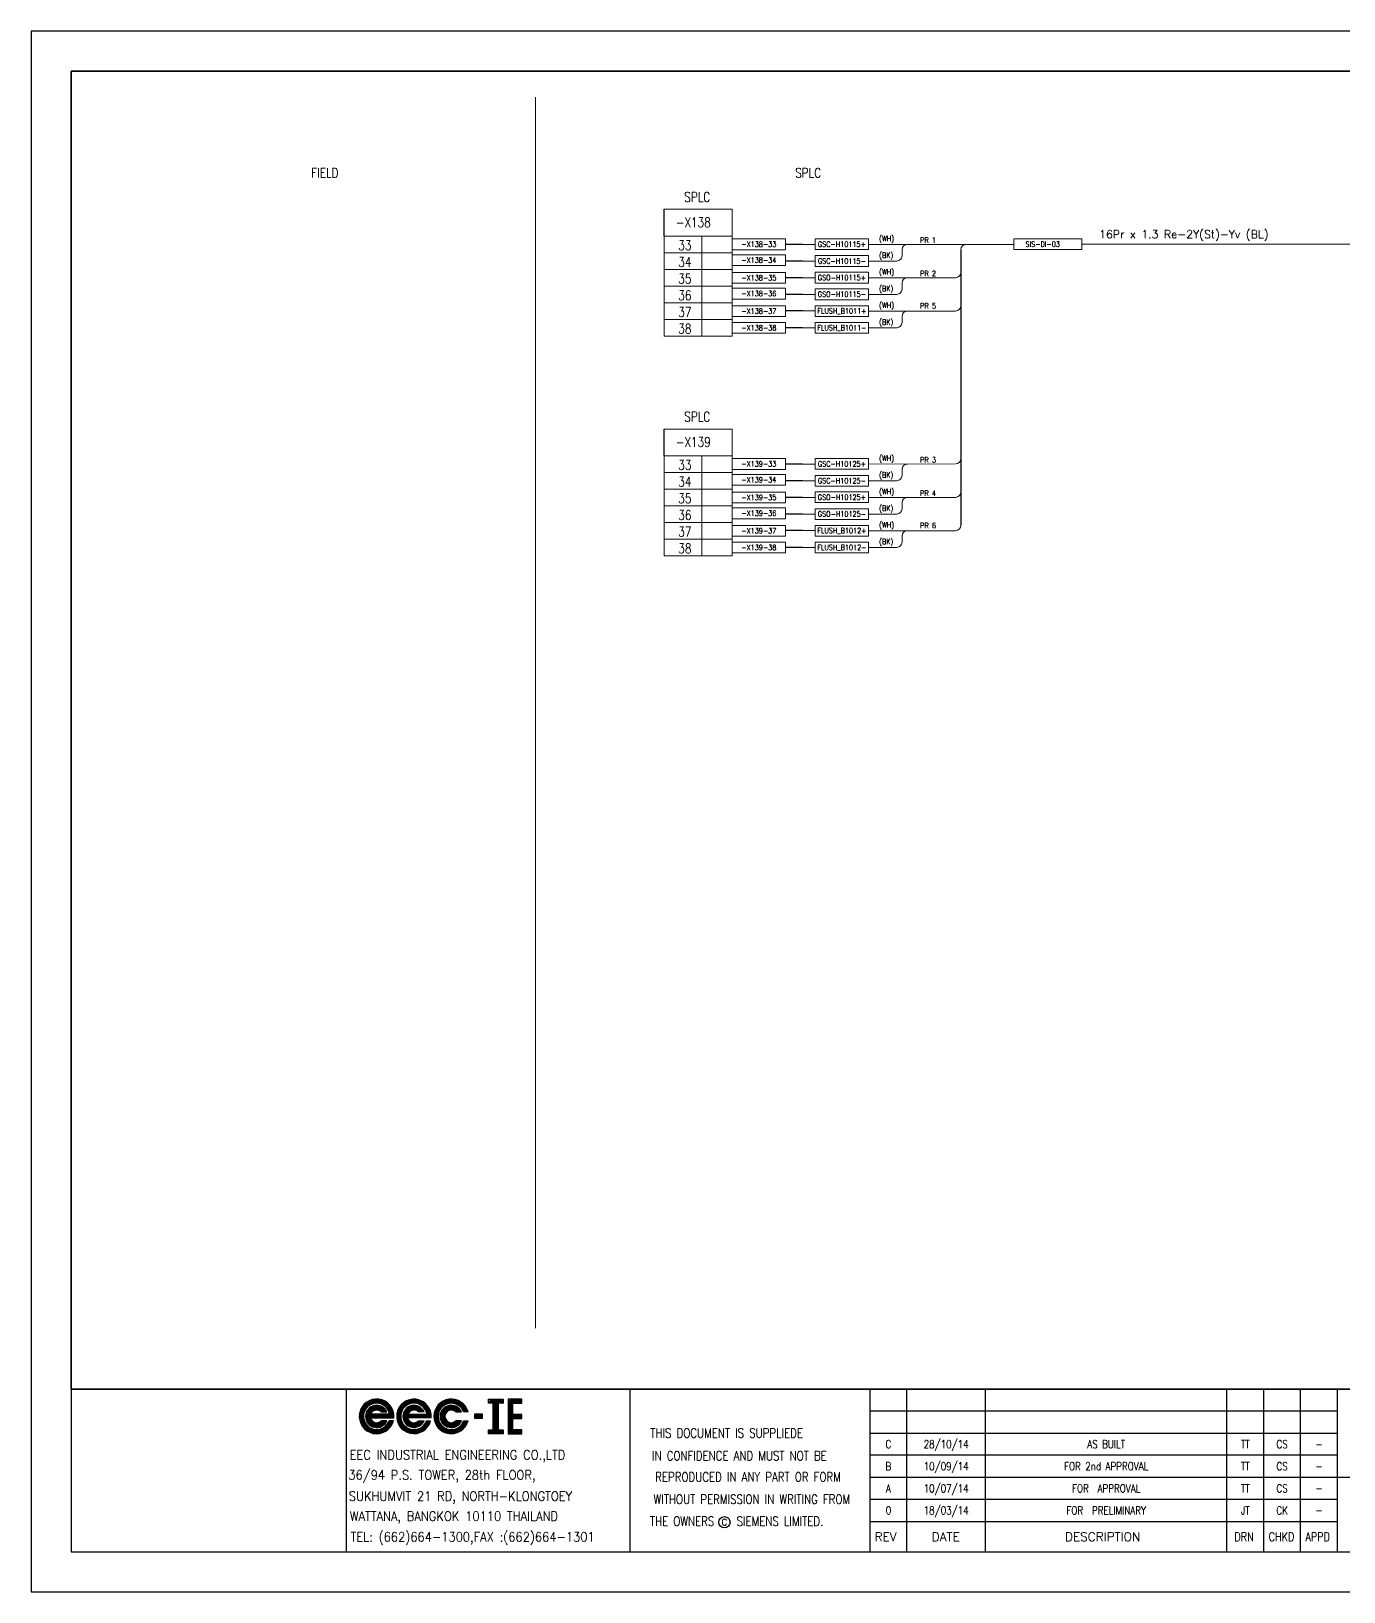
# Model space of a CAD drawing. Header units: millimetres. Extents: x -14942 to 24072, y -50285 to 2207.
# Drawn here: x 1047.1 to 1293.2, y -9461.3 to -9168.8 of the extents above; entities that cross this region are included whole.
import ezdxf
from ezdxf.enums import TextEntityAlignment as Align

# ---------------------------------------------------------------- set-up
doc = ezdxf.new("R2010")
doc.units = ezdxf.units.MM
doc.header["$MEASUREMENT"] = 0
doc.layers.get('0').update_dxf_attribs({"linetype": 'CONTINUOUS'})
for name, color, linetype in [('52049_PAPER A4$0$Frame_A1', 253, 'CONTINUOUS'), ('BEAM', 3, 'CONTINUOUS'), ('INSTRUMENT', 1, 'CONTINUOUS'), ('TEXT', 2, 'CONTINUOUS')]:
    doc.layers.add(name, color=color, linetype=linetype)
doc.styles.add('52049_PAPER A4$0$Romans-title', font='romans.shx')
doc.styles.add('ROMANS', font='romans')

# ---------------------------------------------------------------- blocks, each defined once
blk = doc.blocks.new('52049_PAPER A4$0$eec-ie')
at = {"layer": '52049_PAPER A4$0$Frame_A1', "color": 0, "lineweight": -3}
for p, q in [((0.649, 0.571), (0.955, 0.877)), ((0.773, 0.617), (1.031, 0.875)), ((4.693, 0.483), (5.085, 0.875)), ((4.878, 0.591), (5.165, 0.877)), ((-0.005, -0.082), (0.302, 0.224)), ((-0.002, -0.158), (0.256, 0.1)), ((0, 0), (0.873, 0.873)), ((0.005, -0.229), (0.236, 0.002)), ((0.013, 0.091), (0.781, 0.859)), ((0.04, 0.196), (0.677, 0.833)), ((0.09, 0.324), (0.549, 0.783)), ((0.256, 0.568), (0.305, 0.617)), ((0.345, -0.123), (0.996, 0.528)), ((0.346, -0.044), (0.916, 0.526)), ((0.352, -0.194), (1.066, 0.521)), ((0.361, 0.049), (0.824, 0.512)), ((0.366, -0.258), (0.664, 0.04)), ((0.385, -0.317), (0.742, 0.04)), ((0.402, 0.168), (0.704, 0.47)), ((0.409, -0.371), (0.82, 0.04)), ((1.692, 0.04), (0.64, 0.04)), ((0.684, -0.173), (0.898, 0.04)), ((0.762, -0.173), (0.976, 0.04)), ((0.84, -0.173), (1.054, 0.04)), ((0.869, 0.245), (1.13, 0.507)), ((0.87, 0.637), (1.102, 0.868)), ((0.918, -0.173), (1.132, 0.04)), ((0.955, 0.643), (1.168, 0.856)), ((0.961, 0.259), (1.189, 0.488)), ((0.996, -0.173), (1.21, 0.04)), ((1.03, 0.64), (1.231, 0.841)), ((1.033, 0.253), (1.243, 0.464)), ((1.074, -0.173), (1.288, 0.04)), ((1.093, 0.236), (1.294, 0.436)), ((1.099, 0.631), (1.29, 0.822)), ((1.146, 0.21), (1.34, 0.404)), ((1.152, -0.173), (1.366, 0.04)), ((1.162, 0.617), (1.346, 0.8)), ((1.192, 0.178), (1.383, 0.369)), ((1.218, 0.155), (1.538, 0.155)), ((1.221, 0.598), (1.399, 0.776)), ((1.23, -0.173), (1.444, 0.04)), ((1.246, 0.155), (1.422, 0.331)), ((1.276, 0.575), (1.45, 0.749)), ((1.308, -0.173), (1.522, 0.04)), ((1.324, 0.155), (1.458, 0.289)), ((1.328, 0.548), (1.498, 0.719)), ((1.376, 0.519), (1.544, 0.687)), ((1.386, -0.173), (1.6, 0.04)), ((1.402, 0.155), (1.49, 0.243)), ((1.422, 0.486), (1.588, 0.653)), ((1.464, 0.45), (1.63, 0.616)), ((1.464, -0.173), (1.677, 0.04)), ((1.48, 0.155), (1.519, 0.194)), ((1.503, 0.412), (1.669, 0.577)), ((1.539, 0.37), (1.706, 0.536)), ((1.542, -0.173), (1.898, 0.183)), ((1.573, 0.326), (1.741, 0.493)), ((1.603, 0.278), (1.773, 0.448)), ((1.62, -0.173), (1.914, 0.121)), ((1.63, 0.227), (1.803, 0.4)), ((1.654, 0.173), (1.831, 0.35)), ((1.674, 0.115), (1.856, 0.297)), ((1.689, 0.052), (1.879, 0.241)), ((1.698, -0.173), (1.927, 0.056)), ((2.092, -0.09), (2.374, 0.191)), ((2.095, -0.166), (2.337, 0.076)), ((2.096, -0.009), (2.513, 0.408)), ((2.109, 0.082), (2.883, 0.856)), ((2.133, 0.184), (2.78, 0.831)), ((2.181, 0.31), (2.655, 0.784)), ((2.311, 0.518), (2.447, 0.654)), ((2.442, -0.131), (3.095, 0.523)), ((2.442, -0.052), (3.017, 0.522)), ((2.45, -0.2), (2.776, 0.125)), ((2.456, 0.039), (2.926, 0.509)), ((2.465, -0.264), (2.764, 0.036)), ((2.485, -0.322), (2.842, 0.036)), ((2.493, 0.155), (2.81, 0.471)), ((2.557, 0.452), (2.973, 0.869)), ((2.716, -0.168), (2.92, 0.036)), ((2.725, 0.036), (3.79, 0.036)), ((2.773, 0.591), (3.055, 0.872)), ((2.794, -0.168), (2.998, 0.036)), ((2.839, 0.189), (3.165, 0.515)), ((2.872, -0.168), (3.076, 0.036)), ((2.889, 0.628), (3.131, 0.87)), ((2.95, -0.168), (3.154, 0.036)), ((2.983, 0.644), (3.201, 0.862)), ((2.985, 0.256), (3.229, 0.5)), ((3.028, -0.168), (3.232, 0.036)), ((3.064, 0.648), (3.267, 0.85)), ((3.07, 0.264), (3.287, 0.48)), ((3.106, -0.168), (3.31, 0.036)), ((3.138, 0.643), (3.329, 0.834)), ((3.139, 0.255), (3.34, 0.456)), ((3.184, -0.168), (3.388, 0.036)), ((3.198, 0.236), (3.39, 0.428)), ((3.206, 0.633), (3.387, 0.815)), ((3.25, 0.209), (3.436, 0.396)), ((3.262, -0.168), (3.466, 0.036)), ((3.268, 0.618), (3.443, 0.793)), ((3.294, 0.176), (3.478, 0.36)), ((3.622, 0.16), (3.312, 0.16)), ((3.326, 0.598), (3.496, 0.768)), ((3.34, -0.168), (3.544, 0.036)), ((3.356, 0.16), (3.517, 0.321)), ((3.381, 0.574), (3.547, 0.74)), ((3.418, -0.168), (3.622, 0.036)), ((3.432, 0.547), (3.595, 0.71)), ((3.434, 0.16), (3.552, 0.278)), ((3.48, 0.517), (3.64, 0.678)), ((3.496, -0.168), (3.7, 0.036)), ((3.512, 0.16), (3.584, 0.232)), ((3.524, 0.484), (3.684, 0.643)), ((3.566, 0.448), (3.725, 0.607)), ((3.574, -0.168), (3.778, 0.036)), ((3.59, 0.16), (3.612, 0.182)), ((3.605, 0.408), (3.764, 0.567)), ((3.641, 0.366), (3.8, 0.526)), ((3.652, -0.168), (3.989, 0.169)), ((3.674, 0.321), (3.835, 0.483)), ((3.704, 0.273), (3.867, 0.437)), ((3.73, 0.222), (3.897, 0.388)), ((3.73, -0.168), (4.005, 0.107)), ((3.753, 0.167), (3.924, 0.338)), ((3.773, 0.109), (3.948, 0.284)), ((3.788, 0.046), (3.97, 0.228)), ((3.808, -0.168), (4.016, 0.04)), ((4.18, -0.108), (4.466, 0.179)), ((4.182, -0.028), (4.574, 0.364)), ((4.184, -0.182), (4.432, 0.066)), ((4.192, 0.06), (4.997, 0.865)), ((4.213, 0.16), (4.897, 0.843)), ((4.254, 0.278), (4.779, 0.803)), ((4.343, 0.446), (4.611, 0.713)), ((4.529, -0.071), (5.128, 0.528)), ((4.531, -0.147), (5.204, 0.526)), ((4.538, 0.017), (5.04, 0.519)), ((4.54, -0.215), (4.857, 0.101)), ((4.568, 0.124), (4.932, 0.489)), ((4.69, 0.325), (4.732, 0.366)), ((4.956, 0.2), (5.272, 0.517)), ((4.991, 0.625), (5.239, 0.873)), ((5.083, 0.64), (5.308, 0.864)), ((5.087, 0.253), (5.334, 0.501)), ((5.164, 0.643), (5.373, 0.852)), ((5.17, 0.259), (5.392, 0.48)), ((5.237, 0.638), (5.435, 0.835)), ((5.238, 0.248), (5.444, 0.455)), ((5.296, 0.228), (5.493, 0.426)), ((5.304, 0.627), (5.493, 0.815)), ((5.346, 0.201), (5.539, 0.393)), ((5.366, 0.611), (5.548, 0.792)), ((5.39, 0.167), (5.58, 0.357)), ((5.402, 0.155), (5.722, 0.155)), ((5.424, 0.591), (5.6, 0.767)), ((5.456, 0.155), (5.619, 0.317)), ((5.478, 0.567), (5.65, 0.739)), ((5.528, 0.539), (5.698, 0.709)), ((5.534, 0.155), (5.653, 0.274)), ((5.576, 0.508), (5.743, 0.676)), ((5.612, 0.155), (5.684, 0.227)), ((5.62, 0.475), (5.786, 0.641)), ((5.661, 0.438), (5.827, 0.604)), ((5.69, 0.155), (5.712, 0.177)), ((5.7, 0.398), (5.865, 0.564)), ((5.735, 0.356), (5.902, 0.523)), ((5.767, 0.31), (5.936, 0.479)), ((5.797, 0.262), (5.967, 0.432)), ((5.823, 0.21), (5.997, 0.384)), ((6.09, 0.155), (5.845, 0.155)), ((5.846, 0.155), (6.024, 0.333)), ((5.924, 0.155), (6.048, 0.279)), ((6.002, 0.155), (6.07, 0.223)), ((6.08, 0.155), (6.088, 0.163)), ((6.901, 0.037), (6.46, 0.037)), ((6.46, 0.037), (6.46, -0.183)), ((6.46, -0.011), (6.508, 0.037)), ((6.46, -0.089), (6.586, 0.037)), ((6.46, -0.167), (6.664, 0.037)), ((6.521, -0.183), (6.742, 0.037)), ((6.599, -0.183), (6.82, 0.037)), ((6.677, -0.183), (6.898, 0.037)), ((6.901, -0.183), (6.901, 0.037)), ((7.232, 0.683), (7.413, 0.864)), ((7.27, 0.644), (7.491, 0.864)), ((7.348, 0.644), (7.568, 0.864)), ((7.426, 0.644), (7.646, 0.864)), ((7.504, 0.644), (7.724, 0.864)), ((7.507, 0.569), (7.802, 0.864)), ((7.507, 0.491), (7.88, 0.864)), ((7.507, 0.413), (7.958, 0.864)), ((7.507, 0.335), (7.783, 0.611)), ((7.507, 0.257), (7.783, 0.533)), ((7.507, 0.179), (7.783, 0.455)), ((7.507, 0.101), (7.783, 0.377)), ((7.507, 0.023), (7.783, 0.299)), ((7.507, -0.055), (7.783, 0.221)), ((7.507, -0.133), (7.783, 0.143)), ((7.507, -0.211), (7.783, 0.065)), ((7.816, 0.644), (8.036, 0.864)), ((7.894, 0.644), (8.059, 0.808)), ((7.972, 0.644), (8.059, 0.73)), ((8.05, 0.644), (8.059, 0.652)), ((8.334, 0.46), (8.738, 0.864)), ((8.334, 0.538), (8.66, 0.864)), ((8.334, 0.382), (8.816, 0.864)), ((8.334, 0.694), (8.504, 0.864)), ((8.334, 0.616), (8.582, 0.864)), ((8.334, 0.304), (8.61, 0.58)), ((8.334, 0.226), (8.61, 0.502)), ((8.334, 0.149), (8.61, 0.424)), ((8.334, 0.071), (8.61, 0.346)), ((8.334, -0.007), (8.61, 0.268)), ((8.334, -0.085), (8.61, 0.19)), ((8.334, -0.163), (8.61, 0.112)), ((8.334, -0.241), (8.61, 0.034)), ((8.334, -0.397), (8.741, 0.01)), ((8.334, -0.319), (8.663, 0.01)), ((8.334, -0.475), (8.819, 0.01)), ((8.673, 0.644), (8.894, 0.864)), ((8.676, -0.211), (8.897, 0.01)), ((8.751, 0.644), (8.972, 0.864)), ((8.754, -0.211), (8.975, 0.01)), ((8.829, 0.644), (9.05, 0.864)), ((8.832, -0.211), (9.053, 0.01)), ((8.907, 0.644), (9.106, 0.842)), ((8.985, 0.644), (9.106, 0.764)), ((9.063, 0.644), (9.106, 0.686)), ((0.016, -0.295), (0.23, -0.082)), ((0.032, -0.358), (0.232, -0.157)), ((0.051, -0.417), (0.242, -0.226)), ((0.072, -0.473), (0.256, -0.29)), ((0.097, -0.527), (0.275, -0.349)), ((0.124, -0.578), (0.298, -0.404)), ((0.154, -0.626), (0.324, -0.455)), ((0.186, -0.672), (0.354, -0.504)), ((0.22, -0.716), (0.387, -0.549)), ((0.256, -0.757), (0.422, -0.591)), ((0.295, -0.796), (0.461, -0.63)), ((0.336, -0.833), (0.503, -0.667)), ((0.379, -0.868), (0.547, -0.7)), ((0.425, -0.9), (0.595, -0.731)), ((0.437, -0.421), (0.637, -0.221)), ((0.468, -0.467), (0.662, -0.273)), ((0.473, -0.931), (0.646, -0.758)), ((0.503, -0.51), (0.694, -0.319)), ((0.523, -0.958), (0.7, -0.781)), ((0.542, -0.55), (0.733, -0.359)), ((0.576, -0.984), (0.758, -0.801)), ((0.584, -0.585), (0.777, -0.392)), ((0.622, -0.173), (1.935, -0.173)), ((0.63, -0.618), (0.828, -0.419)), ((0.631, -1.006), (0.82, -0.817)), ((0.679, -0.646), (0.887, -0.439)), ((0.69, -1.025), (0.888, -0.827)), ((0.732, -0.671), (0.956, -0.448)), ((0.751, -1.042), (0.962, -0.831)), ((0.79, -0.691), (1.041, -0.44)), ((0.817, -1.054), (1.043, -0.828)), ((0.853, -0.707), (1.194, -0.366)), ((0.886, -1.062), (1.137, -0.812)), ((0.922, -0.715), (1.294, -0.343)), ((0.961, -1.066), (1.253, -0.774)), ((0.999, -0.716), (1.372, -0.343)), ((1.042, -1.063), (1.762, -0.343)), ((1.088, -0.705), (1.45, -0.343)), ((1.131, -1.052), (1.839, -0.343)), ((1.199, -0.672), (1.528, -0.343)), ((1.538, -0.343), (1.218, -0.343)), ((1.232, -1.029), (1.902, -0.359)), ((1.353, -0.986), (1.858, -0.48)), ((1.533, -0.884), (1.757, -0.66)), ((1.646, -0.381), (1.684, -0.343)), ((1.906, -0.343), (1.661, -0.343)), ((1.776, -0.173), (1.935, -0.014)), ((1.854, -0.173), (1.938, -0.089)), ((1.932, -0.173), (1.936, -0.169)), ((2.103, -0.236), (2.321, -0.018)), ((2.115, -0.302), (2.317, -0.1)), ((2.131, -0.364), (2.321, -0.173)), ((2.15, -0.423), (2.332, -0.241)), ((2.172, -0.479), (2.347, -0.303)), ((2.197, -0.532), (2.367, -0.362)), ((2.224, -0.582), (2.39, -0.416)), ((2.254, -0.63), (2.417, -0.467)), ((2.287, -0.676), (2.448, -0.515)), ((2.321, -0.719), (2.481, -0.559)), ((2.358, -0.76), (2.517, -0.601)), ((2.397, -0.799), (2.556, -0.64)), ((2.439, -0.836), (2.598, -0.676)), ((2.482, -0.87), (2.643, -0.709)), ((2.509, -0.376), (2.71, -0.175)), ((2.528, -0.902), (2.691, -0.739)), ((2.537, -0.425), (2.729, -0.234)), ((2.569, -0.471), (2.756, -0.285)), ((2.576, -0.932), (2.743, -0.765)), ((2.605, -0.513), (2.789, -0.33)), ((2.627, -0.959), (2.797, -0.789)), ((2.644, -0.552), (2.828, -0.368)), ((2.68, -0.984), (2.856, -0.808)), ((2.687, -0.588), (2.873, -0.401)), ((4.023, -0.168), (2.708, -0.168)), ((2.733, -0.619), (2.925, -0.427)), ((2.736, -1.006), (2.919, -0.823)), ((2.783, -0.647), (2.985, -0.445)), ((2.796, -1.024), (2.987, -0.833)), ((2.837, -0.671), (3.056, -0.453)), ((2.858, -1.04), (3.062, -0.836)), ((2.896, -0.69), (3.144, -0.443)), ((2.924, -1.052), (3.144, -0.831)), ((2.96, -0.704), (3.316, -0.348)), ((2.995, -1.059), (3.24, -0.814)), ((3.03, -0.712), (3.394, -0.348)), ((3.071, -1.061), (3.359, -0.773)), ((3.11, -0.71), (3.472, -0.348)), ((3.153, -1.056), (3.862, -0.348)), ((3.203, -0.695), (3.55, -0.348)), ((3.245, -1.043), (3.94, -0.348)), ((3.312, -0.348), (3.622, -0.348)), ((3.323, -0.653), (3.618, -0.358)), ((3.349, -1.016), (3.981, -0.385)), ((3.478, -0.965), (3.93, -0.514)), ((3.738, -0.394), (3.784, -0.348)), ((3.756, -0.348), (3.992, -0.348)), ((3.886, -0.168), (4.024, -0.03)), ((3.963, -0.168), (4.026, -0.106)), ((4.192, -0.251), (4.417, -0.027)), ((4.205, -0.316), (4.414, -0.108)), ((4.222, -0.378), (4.419, -0.181)), ((4.242, -0.436), (4.43, -0.247)), ((4.264, -0.491), (4.446, -0.309)), ((4.29, -0.544), (4.466, -0.367)), ((4.318, -0.594), (4.49, -0.421)), ((4.348, -0.641), (4.518, -0.472)), ((4.381, -0.686), (4.548, -0.519)), ((4.416, -0.729), (4.582, -0.563)), ((4.453, -0.77), (4.619, -0.604)), ((4.493, -0.809), (4.658, -0.643)), ((4.534, -0.845), (4.701, -0.678)), ((4.556, -0.278), (4.804, -0.03)), ((4.577, -0.335), (4.798, -0.113)), ((4.578, -0.879), (4.747, -0.711)), ((4.602, -0.388), (4.808, -0.181)), ((4.624, -0.911), (4.795, -0.74)), ((4.631, -0.437), (4.829, -0.239)), ((4.664, -0.482), (4.856, -0.289)), ((4.673, -0.94), (4.847, -0.766)), ((4.7, -0.523), (4.89, -0.333)), ((4.724, -0.967), (4.903, -0.788)), ((4.74, -0.562), (4.931, -0.371)), ((4.778, -0.991), (4.962, -0.807)), ((4.783, -0.596), (4.977, -0.402)), ((4.829, -0.628), (5.031, -0.427)), ((4.834, -1.013), (5.026, -0.821)), ((4.88, -0.655), (5.092, -0.443)), ((4.894, -1.031), (5.095, -0.829)), ((4.935, -0.678), (5.165, -0.448)), ((4.957, -1.046), (5.172, -0.831)), ((4.994, -0.697), (5.26, -0.43)), ((5.023, -1.057), (5.257, -0.824)), ((5.059, -0.71), (5.426, -0.343)), ((5.095, -1.064), (5.356, -0.802)), ((5.13, -0.717), (5.504, -0.343)), ((5.171, -1.066), (5.485, -0.752)), ((5.211, -0.714), (5.582, -0.343)), ((5.254, -1.06), (5.971, -0.343)), ((5.305, -0.698), (5.659, -0.343)), ((5.347, -1.046), (6.049, -0.343)), ((5.722, -0.343), (5.402, -0.343)), ((5.429, -0.652), (5.709, -0.372)), ((5.453, -1.018), (6.075, -0.396)), ((5.585, -0.964), (6.02, -0.528)), ((5.808, -0.428), (5.893, -0.343)), ((5.845, -0.343), (6.09, -0.343)), ((6.46, -0.183), (6.901, -0.183)), ((6.755, -0.183), (6.901, -0.037)), ((6.833, -0.183), (6.901, -0.115)), ((7.232, -0.954), (7.341, -0.845)), ((7.232, -0.876), (7.263, -0.845)), ((7.232, -1.032), (7.419, -0.845)), ((7.276, -1.065), (7.497, -0.845)), ((7.354, -1.065), (7.783, -0.637)), ((7.432, -1.065), (7.783, -0.715)), ((7.507, -0.289), (7.783, -0.013)), ((7.507, -0.367), (7.783, -0.091)), ((7.507, -0.444), (7.783, -0.169)), ((7.507, -0.522), (7.783, -0.247)), ((7.507, -0.6), (7.783, -0.325)), ((7.507, -0.678), (7.783, -0.403)), ((7.507, -0.756), (7.783, -0.481)), ((7.507, -0.834), (7.783, -0.559)), ((7.51, -1.065), (7.783, -0.793)), ((7.588, -1.065), (7.809, -0.845)), ((7.666, -1.065), (7.887, -0.845)), ((7.744, -1.065), (7.964, -0.845)), ((7.822, -1.065), (8.042, -0.845)), ((8.334, -0.553), (8.61, -0.277)), ((8.334, -0.631), (8.61, -0.355)), ((8.334, -0.709), (8.61, -0.433)), ((8.334, -0.787), (8.61, -0.511)), ((8.334, -0.865), (8.61, -0.589)), ((8.334, -0.943), (8.61, -0.667)), ((8.334, -1.021), (8.61, -0.745)), ((8.368, -1.065), (8.61, -0.823)), ((8.446, -1.065), (8.666, -0.845)), ((8.524, -1.065), (8.744, -0.845)), ((8.602, -1.065), (8.822, -0.845)), ((8.679, -1.065), (8.9, -0.845)), ((8.757, -1.065), (8.978, -0.845)), ((8.835, -1.065), (9.056, -0.845)), ((8.91, -0.211), (9.106, -0.015)), ((8.913, -1.065), (9.106, -0.873)), ((8.988, -0.211), (9.106, -0.093)), ((9.066, -0.211), (9.106, -0.171)), ((7.9, -1.065), (8.059, -0.907)), ((7.978, -1.065), (8.059, -0.985)), ((8.056, -1.065), (8.059, -1.063)), ((8.991, -1.065), (9.106, -0.951)), ((9.069, -1.065), (9.106, -1.029))]:
    blk.add_line(p, q, dxfattribs=at)
for points in [[(7.232, 0.864), (8.059, 0.864), (8.059, 0.644), (7.783, 0.644), (7.783, -0.845), (8.059, -0.845), (8.059, -1.065), (7.232, -1.065), (7.232, -0.845), (7.507, -0.845), (7.507, 0.644), (7.232, 0.644)], [(8.61, 0.01), (8.61, 0.644), (9.106, 0.644), (9.106, 0.864), (8.334, 0.864), (8.334, -1.065), (9.106, -1.065), (9.106, -0.845), (8.61, -0.845), (8.61, -0.211), (9.106, -0.211), (9.106, 0.01)]]:
    blk.add_lwpolyline(points, close=True, dxfattribs=at)
for centre, radius, start, end in [((0.967, -0.094), 0.972, 355.3439, 345.14659), ((5.151, -0.094), 0.972, 14.85341, 345.14659), ((0.967, -0.094), 0.737, 10.52425, 340.25595), ((0.967, -0.094), 0.623, 23.56973, 336.43027), ((0.967, -0.094), 0.354, 44.78756, 157.61069), ((3.059, -0.094), 0.967, 355.6074, 344.77468), ((3.059, -0.094), 0.742, 10.07657, 339.99371), ((3.059, -0.094), 0.618, 24.25452, 335.74548), ((3.059, -0.094), 0.358, 45.10959, 158.75786), ((5.151, -0.094), 0.737, 19.74405, 340.25595), ((5.151, -0.094), 0.623, 23.56973, 336.43027), ((5.151, -0.094), 0.354, 44.78756, 315.21244), ((0.967, -0.094), 0.354, 192.89006, 315.21244), ((3.059, -0.094), 0.358, 191.9242, 314.89041)]:
    blk.add_arc(centre, radius, start, end, dxfattribs=at)
blk = doc.blocks.new('52049_PAPER A4$0$eec logo')
at = {"color": 7, "xscale": 2.786697286423482, "yscale": 2.786697286423482, "zscale": 2.786697286423482}
blk.add_blockref('52049_PAPER A4$0$eec-ie', (50.01, 25.95), dxfattribs=at)
blk = doc.blocks.new('FJB')
at = {"color": 3}
for p, q in [((-415.5, 38.01), (-4.5, 38.01)), ((-363.94, 38.01), (-363.94, 7.5)), ((-310.77, 38.01), (-310.77, 7.5)), ((-265.75, 7.5), (-265.75, 38.01)), ((-258.85, 7.5), (-258.85, 38.01)), ((-244.11, 7.5), (-244.11, 38.01)), ((-198.84, 7.5), (-198.84, 38.01)), ((-191.95, 7.5), (-191.95, 38.01)), ((-185.05, 7.5), (-185.05, 38.01)), ((-178.16, 38.01), (-178.16, 7.5)), ((-178.16, 21.46), (-4.5, 21.46)), ((-265.75, 13.19), (-178.16, 13.19))]:
    blk.add_line(p, q, dxfattribs=at)
at = {"color": 1}
for p, q in [((-178.16, 33.87), (-265.75, 33.87)), ((-265.75, 29.74), (-178.16, 29.74)), ((-178.16, 25.6), (-265.75, 25.6)), ((-265.75, 21.46), (-178.16, 21.46)), ((-178.16, 17.33), (-265.75, 17.33))]:
    blk.add_line(p, q, dxfattribs=at)
at = {"color": 7}
blk.add_lwpolyline([(0, 0), (0, 292.5), (-423, 292.5), (-423, 0)], close=True, dxfattribs=at)
blk.add_lwpolyline([(-415.5, 285), (-4.5, 285), (-4.5, 38.01), (-415.5, 38.01)], close=True)
at = {"color": 3}
blk.add_lwpolyline([(-4.5, 7.5), (-4.5, 285), (-415.5, 285), (-415.5, 7.5)], close=True, dxfattribs=at)
at = {"color": 2}
blk.add_circle((-293.05, 13.05), 1.05, dxfattribs=at)
at = {"color": 3, "xscale": 1.200000000000001, "yscale": 1.200000000000001, "zscale": 1.200000000000001}
blk.add_blockref('52049_PAPER A4$0$eec logo', (-421.49, 2.05), dxfattribs=at)
at = {"color": 2, "style": '52049_PAPER A4$0$Romans-title', "width": 0.8}
for s, p in [('THIS DOCUMENT IS SUPPLIEDE', (-292.63, 29.75)), ('IN CONFIDENCE AND MUST NOT BE', (-290.24, 25.51)), (' REPRODUCED IN ANY PART OR FORM', (-289.1, 21.53)), (' WITHOUT PERMISSION IN WRITING FROM ', (-287.9, 17.35)), ('THE OWNERS   SIEMENS LIMITED. ', (-290.28, 13.22))]:
    blk.add_text(s, height=1.75, dxfattribs=at).set_placement(p, align=Align.MIDDLE)
at = {"color": 2, "style": '52049_PAPER A4$0$Romans-title'}
for s, height, width, p in [('EEC INDUSTRIAL ENGINEERING CO.,LTD', 1.75, 0.9, (-363.31, 24.81)), ('36/94 P.S. TOWER, 28th FLOOR,', 1.75, 0.9, (-363.55, 21.03, -1.75)), ('SUKHUMVIT 21 RD, NORTH-KLONGTOEY', 1.75, 0.9, (-363.45, 17.05, -1.75)), ('WATTANA, BANGKOK 10110 THAILAND ', 1.75, 0.9, (-363.25, 13.31, -1.75)), ('TEL: (662)664-1300,FAX :(662)664-1301', 1.75, 0.9, (-363.14, 9.42, -1.75)), ('DRN', 1.655, 0.8, (-197.44, 9.49)), ('CHKD', 1.655, 0.8, (-191.03, 9.49)), ('APPD', 1.655, 0.8, (-184.14, 9.49))]:
    blk.add_text(s, height=height, dxfattribs=dict(at, width=width)).set_placement(p)
at = {"color": 2, "style": '52049_PAPER A4$0$Romans-title', "width": 0.8}
for s, p in [('C', (-262.3, 27.67)), ('28/10/14', (-251.48, 27.67)), ('AS BUILT', (-221.48, 27.67)), ('TT', (-195.39, 27.67)), ('CS', (-188.5, 27.67)), ('-', (-181.6, 27.67)), ('B', (-262.3, 23.53)), ('10/09/14', (-251.48, 23.53)), ('FOR 2nd APPROVAL', (-221.48, 23.53)), ('TT', (-195.39, 23.53)), ('CS', (-188.5, 23.53)), ('-', (-181.6, 23.53)), ('A', (-262.3, 19.39)), ('10/07/14', (-251.48, 19.39)), ('FOR  APPROVAL', (-221.48, 19.39)), ('TT', (-195.39, 19.39)), ('CS', (-188.5, 19.39)), ('-', (-181.6, 19.39)), ('0', (-262.3, 15.26)), ('18/03/14', (-251.48, 15.26)), ('FOR  PRELIMINARY', (-221.48, 15.26)), ('JT', (-195.39, 15.26)), ('CK', (-188.5, 15.26)), ('-', (-181.6, 15.26))]:
    blk.add_text(s, height=1.5, dxfattribs=at).set_placement(p, align=Align.MIDDLE_CENTER)
at = {"color": 2, "style": '52049_PAPER A4$0$Romans-title'}
blk.add_text('C', height=1.19, dxfattribs=at).set_placement((-293.05, 13.05), align=Align.MIDDLE)
for s, height, p in [('REV', 1.655, (-264.9, 9.49)), ('DATE', 1.655, (-254.17, 9.49)), ('DESCRIPTION', 1.6548, (-229.2, 9.49))]:
    blk.add_text(s, height=height, dxfattribs=at).set_placement(p)

msp = doc.modelspace()

# ---------------------------------------------------------------- linework, layer by layer
at = {"layer": 'BEAM', "color": 7, "lineweight": 13, "ltscale": 0.3}
msp.add_line((1141.68, -9411.88), (1141.68, -9181.13), dxfattribs=at)
at = {"layer": 'INSTRUMENT', "color": 7}
for p, q in [((1165.82, -9207.15), (1165.82, -9202.15)), ((1191.76, -9208.72), (1188.55, -9208.72)), ((1221.41, -9209.72), (1221.41, -9261.39)), ((1191.76, -9211.86), (1188.55, -9211.86)), ((1191.76, -9214.97), (1188.55, -9214.97)), ((1191.76, -9218.11), (1188.55, -9218.11)), ((1191.76, -9221.2), (1188.55, -9221.2)), ((1191.76, -9224.35), (1188.55, -9224.35)), ((1165.82, -9248.33), (1165.82, -9243.33)), ((1191.76, -9249.89), (1188.55, -9249.89)), ((1191.76, -9253.03), (1188.55, -9253.03)), ((1191.76, -9256.14), (1188.55, -9256.14)), ((1191.76, -9259.28), (1188.55, -9259.28)), ((1191.76, -9262.37), (1188.55, -9262.37)), ((1191.76, -9265.52), (1188.55, -9265.52))]:
    msp.add_line(p, q, dxfattribs=at)
at = {"layer": 'INSTRUMENT', "color": 7, "lineweight": 13}
for p, q in [((1165.82, -9207.15), (1178.52, -9207.15)), ((1165.82, -9207.15), (1165.82, -9225.9)), ((1172.84, -9207.15), (1172.84, -9225.9)), ((1178.52, -9207.15), (1178.52, -9225.9)), ((1178.52, -9210.28), (1165.82, -9210.28)), ((1191.76, -9208.72), (1194.09, -9208.72)), ((1204.12, -9208.72), (1216.74, -9208.72)), ((1210.39, -9210.84), (1210.39, -9209.72)), ((1216.74, -9208.72), (1231.37, -9208.72)), ((1244.07, -9208.7), (1320.62, -9208.7)), ((1165.82, -9213.4), (1178.52, -9213.4)), ((1178.52, -9213.4), (1165.82, -9213.4)), ((1191.76, -9211.86), (1194.09, -9211.86)), ((1204.12, -9211.84), (1209.39, -9211.84)), ((1178.52, -9216.53), (1165.82, -9216.53)), ((1191.76, -9214.97), (1194.09, -9214.97)), ((1204.12, -9214.97), (1220.41, -9214.97)), ((1210.39, -9217.09), (1210.39, -9215.97)), ((1191.76, -9218.11), (1194.09, -9218.11)), ((1204.12, -9218.09), (1209.39, -9218.09)), ((1165.82, -9219.65), (1178.52, -9219.65)), ((1178.52, -9219.65), (1165.82, -9219.65)), ((1191.76, -9221.2), (1194.09, -9221.2)), ((1204.12, -9221.22), (1220.41, -9221.22)), ((1210.39, -9223.34), (1210.39, -9222.22)), ((1178.52, -9222.78), (1165.82, -9222.78)), ((1191.76, -9224.35), (1194.09, -9224.35)), ((1204.12, -9224.34), (1209.39, -9224.34)), ((1178.52, -9225.9), (1165.82, -9225.9)), ((1165.82, -9225.9), (1178.52, -9225.9)), ((1165.82, -9248.33), (1178.52, -9248.33)), ((1165.82, -9248.33), (1165.82, -9267.08)), ((1172.84, -9248.33), (1172.84, -9267.08)), ((1178.52, -9248.33), (1178.52, -9267.08)), ((1178.52, -9251.45), (1165.82, -9251.45)), ((1191.76, -9249.89), (1194.09, -9249.89)), ((1204.12, -9249.89), (1220.41, -9249.87)), ((1210.39, -9252.01), (1210.39, -9250.89)), ((1165.82, -9254.58), (1178.52, -9254.58)), ((1178.52, -9254.58), (1165.82, -9254.58)), ((1191.76, -9253.03), (1194.09, -9253.03)), ((1204.12, -9253.01), (1209.39, -9253.01)), ((1191.76, -9256.14), (1194.09, -9256.14)), ((1204.12, -9256.14), (1220.41, -9256.14)), ((1210.39, -9258.26), (1210.39, -9257.14)), ((1178.52, -9257.7), (1165.82, -9257.7)), ((1191.76, -9259.28), (1194.09, -9259.28)), ((1204.12, -9259.26), (1209.39, -9259.26)), ((1165.82, -9260.83), (1178.52, -9260.83)), ((1178.52, -9260.83), (1165.82, -9260.83)), ((1191.76, -9262.37), (1194.09, -9262.37)), ((1204.12, -9262.39), (1220.41, -9262.39)), ((1210.39, -9264.51), (1210.39, -9263.39)), ((1178.52, -9263.95), (1165.82, -9263.95)), ((1191.76, -9265.52), (1194.09, -9265.52)), ((1204.12, -9265.51), (1209.39, -9265.51)), ((1178.52, -9267.08), (1165.82, -9267.08)), ((1165.82, -9267.08), (1178.52, -9267.08))]:
    msp.add_line(p, q, dxfattribs=at)
for points in [[(1054.64, -9176.27), (1465.64, -9176.27), (1465.64, -9423.25), (1054.64, -9423.25)], [(1165.82, -9207.15), (1178.52, -9207.15), (1178.52, -9202.15), (1165.82, -9202.15)], [(1178.52, -9207.71), (1188.55, -9207.71), (1188.55, -9209.73), (1178.52, -9209.73)], [(1194.09, -9207.69), (1204.12, -9207.69), (1204.12, -9209.71), (1194.09, -9209.71)], [(1231.37, -9207.69), (1244.07, -9207.69), (1244.07, -9209.71), (1231.37, -9209.71)], [(1178.52, -9210.68), (1188.55, -9210.68), (1188.55, -9212.69), (1178.52, -9212.69)], [(1194.09, -9210.83), (1204.12, -9210.83), (1204.12, -9212.85), (1194.09, -9212.85)], [(1178.52, -9213.99), (1188.55, -9213.99), (1188.55, -9216), (1178.52, -9216)], [(1194.09, -9213.94), (1204.12, -9213.94), (1204.12, -9215.96), (1194.09, -9215.96)], [(1178.52, -9216.95), (1188.55, -9216.95), (1188.55, -9218.97), (1178.52, -9218.97)], [(1194.09, -9217.08), (1204.12, -9217.08), (1204.12, -9219.1), (1194.09, -9219.1)], [(1178.52, -9220.22), (1188.55, -9220.22), (1188.55, -9222.24), (1178.52, -9222.24)], [(1194.09, -9220.21), (1204.12, -9220.21), (1204.12, -9222.23), (1194.09, -9222.23)], [(1178.52, -9223.37), (1188.55, -9223.37), (1188.55, -9225.38), (1178.52, -9225.38)], [(1194.09, -9223.35), (1204.12, -9223.35), (1204.12, -9225.37), (1194.09, -9225.37)], [(1165.82, -9248.33), (1178.52, -9248.33), (1178.52, -9243.33), (1165.82, -9243.33)], [(1178.52, -9248.88), (1188.55, -9248.88), (1188.55, -9250.9), (1178.52, -9250.9)], [(1194.09, -9248.86), (1204.12, -9248.86), (1204.12, -9250.88), (1194.09, -9250.88)], [(1178.52, -9251.85), (1188.55, -9251.85), (1188.55, -9253.87), (1178.52, -9253.87)], [(1194.09, -9252.01), (1204.12, -9252.01), (1204.12, -9254.02), (1194.09, -9254.02)], [(1178.52, -9255.16), (1188.55, -9255.16), (1188.55, -9257.18), (1178.52, -9257.18)], [(1194.09, -9255.11), (1204.12, -9255.11), (1204.12, -9257.13), (1194.09, -9257.13)], [(1178.52, -9258.13), (1188.55, -9258.13), (1188.55, -9260.14), (1178.52, -9260.14)], [(1194.09, -9258.26), (1204.12, -9258.26), (1204.12, -9260.27), (1194.09, -9260.27)], [(1178.52, -9261.39), (1188.55, -9261.39), (1188.55, -9263.41), (1178.52, -9263.41)], [(1194.09, -9261.38), (1204.12, -9261.38), (1204.12, -9263.4), (1194.09, -9263.4)], [(1178.52, -9264.54), (1188.55, -9264.54), (1188.55, -9266.56), (1178.52, -9266.56)], [(1194.09, -9264.52), (1204.12, -9264.52), (1204.12, -9266.54), (1194.09, -9266.54)]]:
    msp.add_lwpolyline(points, close=True, dxfattribs=at)
for centre, start, end in [((1211.39, -9209.72), 90, 180), ((1222.41, -9209.72), 90, 180), ((1209.39, -9210.84), 270, 0), ((1211.39, -9215.97), 90, 180), ((1220.41, -9213.97), 270, 0), ((1209.39, -9217.09), 270, 0), ((1211.39, -9222.22), 90, 180), ((1220.41, -9220.22), 270, 0), ((1209.39, -9223.34), 270, 0), ((1211.39, -9250.89), 90, 180), ((1220.41, -9248.87), 270, 0), ((1209.39, -9252.01), 270, 0), ((1211.39, -9257.14), 90, 180), ((1220.41, -9255.14), 270, 0), ((1209.39, -9258.26), 270, 0), ((1211.39, -9263.39), 90, 180), ((1220.41, -9261.39), 270, 0), ((1209.39, -9264.51), 270, 0)]:
    msp.add_arc(centre, 1, start, end, dxfattribs=at)

# ---------------------------------------------------------------- block references
msp.add_blockref('FJB', (1470.14, -9461.27), dxfattribs=at)

# ---------------------------------------------------------------- texts
at = {"layer": 'TEXT', "color": 7, "lineweight": 13, "style": 'ROMANS', "width": 0.8}
for s, height, p in [('FIELD', 1.8, (1099.63, -9196.21)), ('SPLC', 1.8, (1190.34, -9196.21)), ('-X138', 1.8, (1167.99, -9205.49)), ('(WH)', 1, (1206.09, -9208.12)), ('PR 1', 1, (1213.79, -9208.42)), ('33', 1.8, (1168.44, -9209.8)), ('(BK)', 1, (1206.09, -9211.27)), ('SIS-DI-03', 1, (1233.54, -9209.19)), ('34', 1.8, (1168.44, -9212.92)), ('(WH)', 1, (1206.09, -9214.37)), ('PR 2', 1, (1213.79, -9214.67)), ('35', 1.8, (1168.44, -9216.05)), ('(BK)', 1, (1206.09, -9217.52)), ('36', 1.8, (1168.44, -9219.17)), ('(WH)', 1, (1206.09, -9220.62)), ('37', 1.8, (1168.44, -9222.3)), ('PR 5', 1, (1213.79, -9220.74)), ('38', 1.8, (1168.44, -9225.42)), ('(BK)', 1, (1206.09, -9223.77)), ('-X139', 1.8, (1167.99, -9246.66)), ('(WH)', 1, (1206.09, -9249.3)), ('PR 3', 1, (1213.79, -9249.6)), ('33', 1.8, (1168.44, -9250.97)), ('(BK)', 1, (1206.09, -9252.44)), ('34', 1.8, (1168.44, -9254.1)), ('(WH)', 1, (1206.09, -9255.55)), ('35', 1.8, (1168.44, -9257.22)), ('(BK)', 1, (1206.09, -9258.69)), ('PR 4', 1, (1213.79, -9255.85)), ('36', 1.8, (1168.44, -9260.35)), ('37', 1.8, (1168.44, -9263.47)), ('(WH)', 1, (1206.09, -9261.8)), ('PR 6', 1, (1213.79, -9261.91)), ('38', 1.8, (1168.44, -9266.6)), ('(BK)', 1, (1206.09, -9264.94))]:
    msp.add_text(s, height=height, dxfattribs=at).set_placement(p)
for s, height, p in [('SPLC', 1.8, (1172, -9199.84)), ('-X138-33', 1, (1183.54, -9208.7)), ('GSC-H10115+', 1, (1199.11, -9208.7)), ('-X138-34', 1, (1183.54, -9211.67)), ('GSC-H10115-', 1, (1199.11, -9211.84)), ('-X138-35', 1, (1183.54, -9214.98)), ('GSO-H10115+', 1, (1199.11, -9214.95)), ('-X138-36', 1, (1183.54, -9217.94)), ('GSO-H10115-', 1, (1199.11, -9218.07)), ('-X138-37', 1, (1183.54, -9221.21)), ('FLUSH_B1011+', 1, (1199.11, -9221.2)), ('-X138-38', 1, (1183.54, -9224.36)), ('FLUSH_B1011-', 1, (1199.11, -9224.34)), ('SPLC', 1.8, (1172, -9241.01)), ('-X139-33', 1, (1183.54, -9249.87)), ('GSC-H10125+', 1, (1199.11, -9249.87)), ('-X139-34', 1, (1183.54, -9252.84)), ('GSC-H10125-', 1, (1199.11, -9253.01)), ('-X139-35', 1, (1183.54, -9256.15)), ('GSO-H10125+', 1, (1199.11, -9256.12)), ('-X139-36', 1, (1183.54, -9259.12)), ('GSO-H10125-', 1, (1199.11, -9259.25)), ('-X139-37', 1, (1183.54, -9262.38)), ('FLUSH_B1012+', 1, (1199.11, -9262.37)), ('-X139-38', 1, (1183.54, -9265.53)), ('FLUSH_B1012-', 1, (1199.11, -9265.51))]:
    msp.add_text(s, height=height, dxfattribs=at).set_placement(p, align=Align.MIDDLE_CENTER)
at = {"layer": 'TEXT', "color": 7, "lineweight": 13, "style": 'ROMANS'}
msp.add_text('16Pr x 1.3 Re-2Y(St)-Yv (BL)', height=1.5, dxfattribs=at).set_placement((1247.33, -9207.57))

doc.saveas('drawing.dxf')
